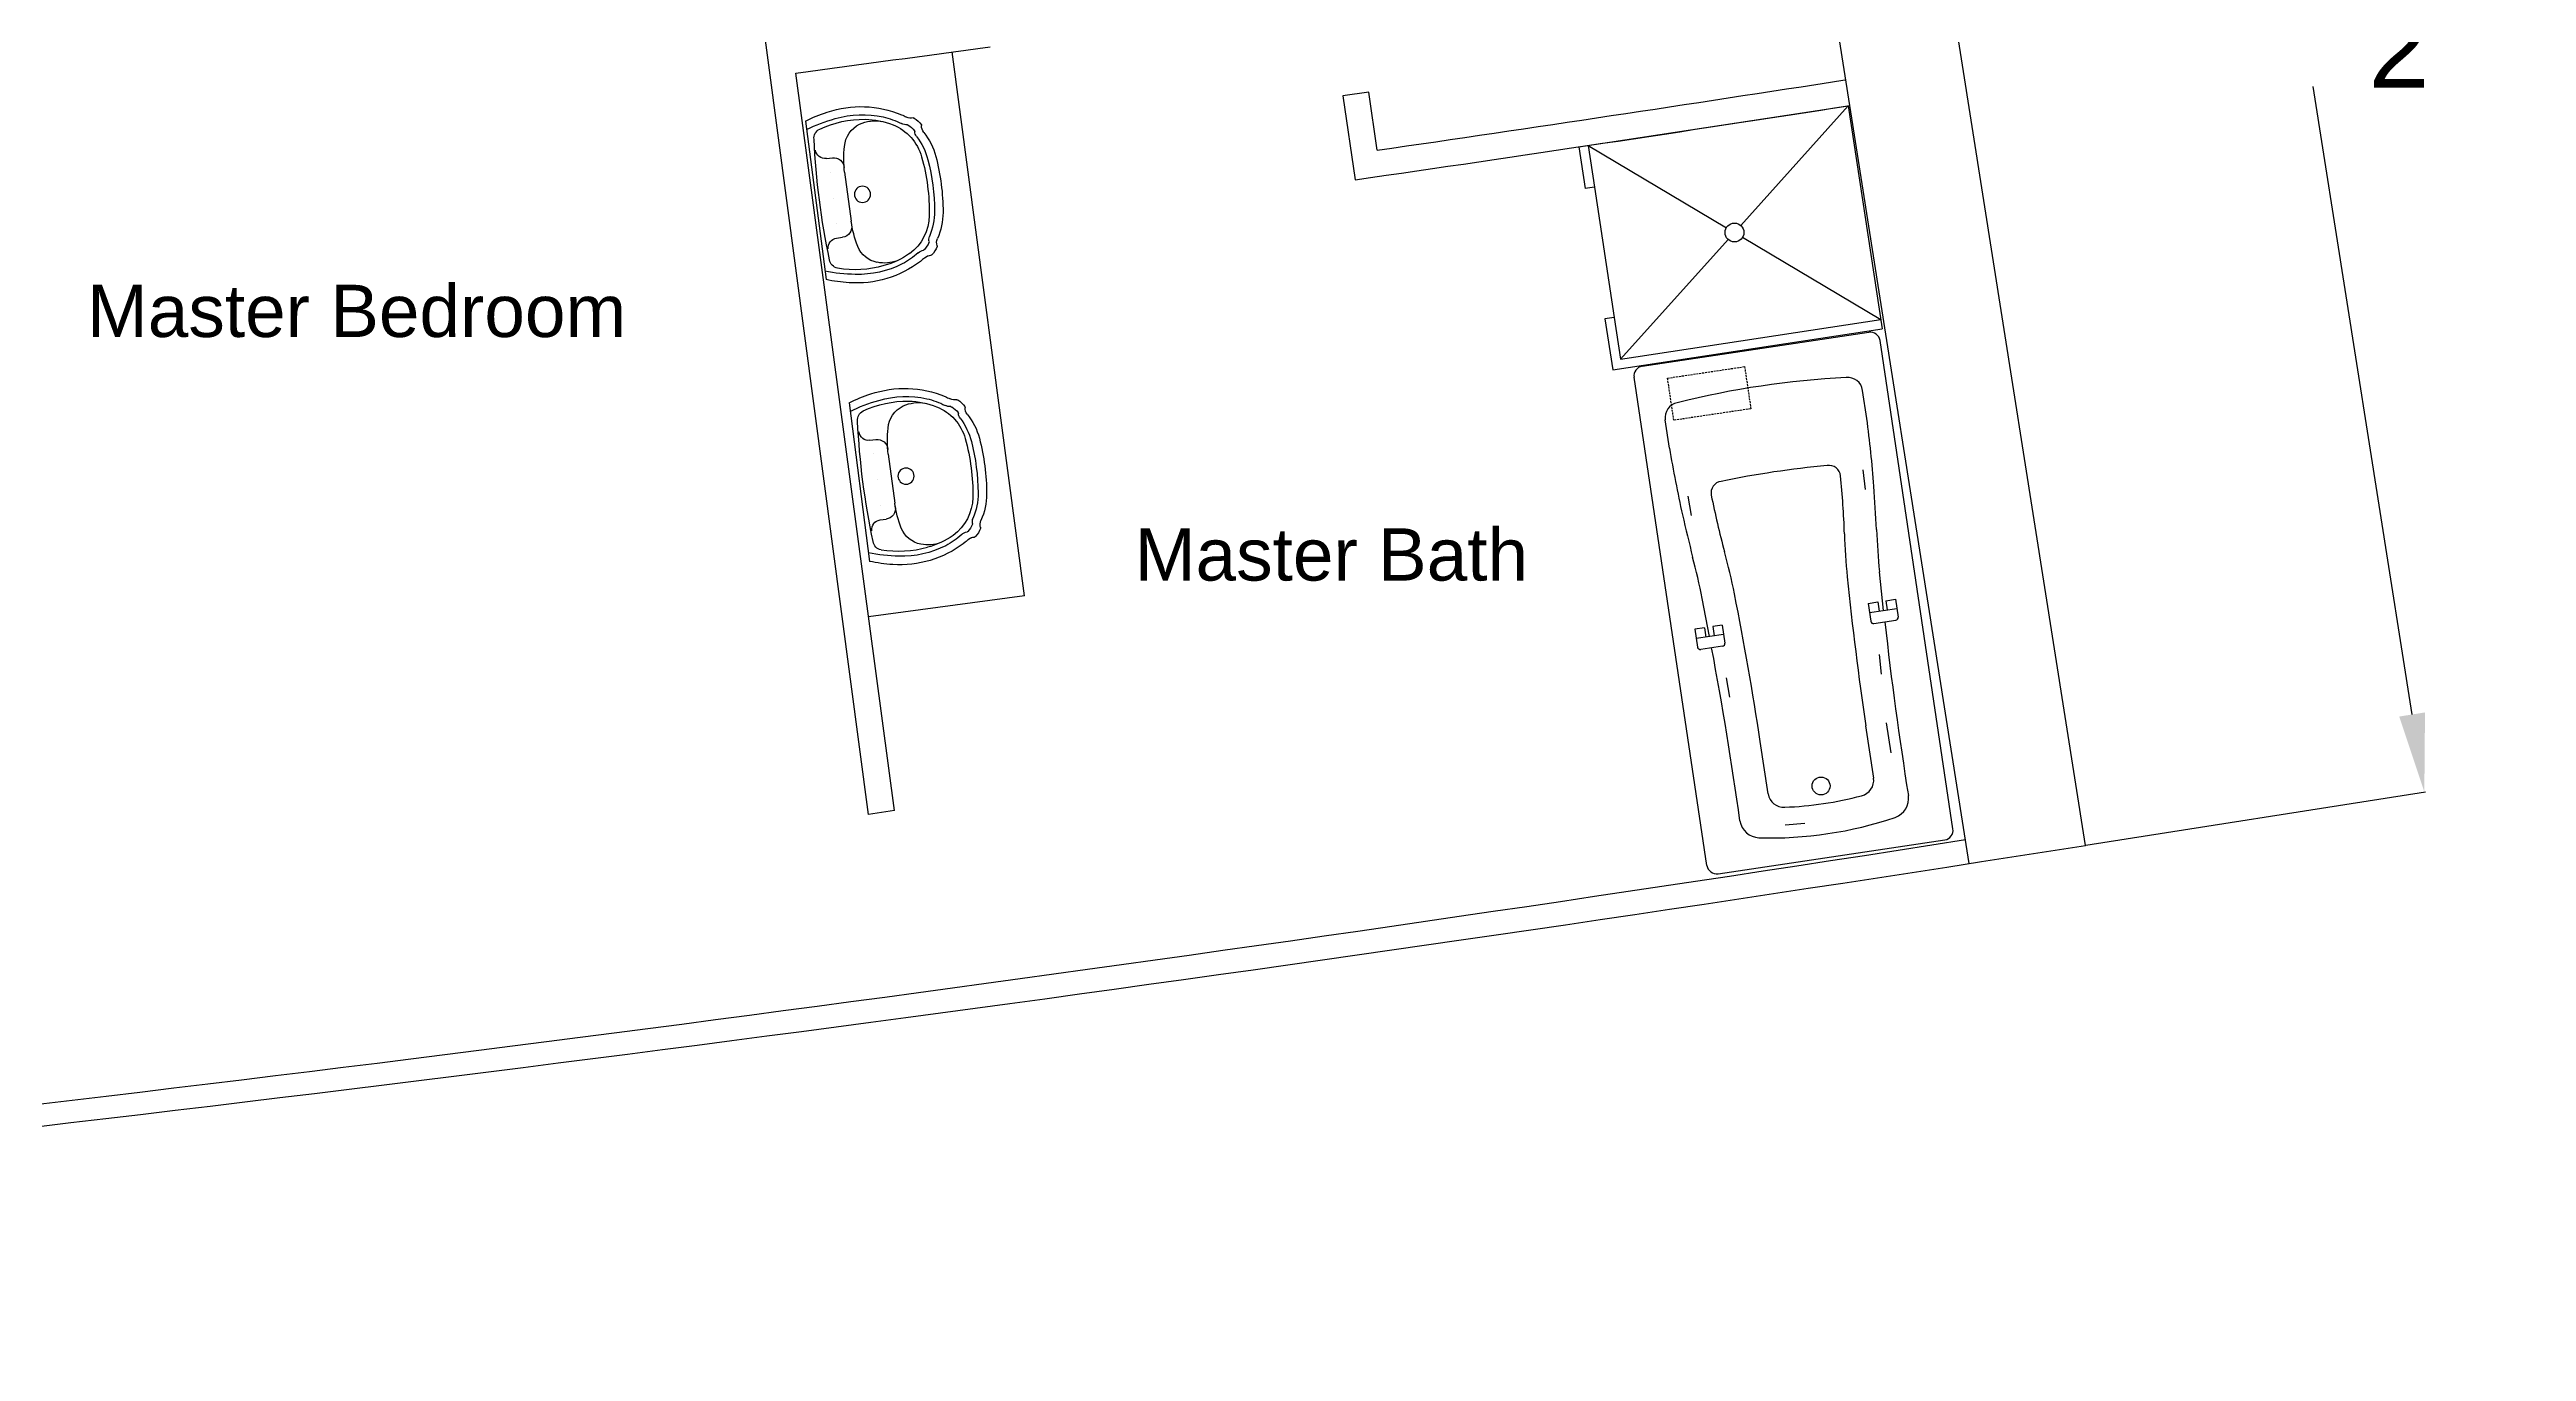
# Model space of a CAD drawing. Header units: inches. Extents: x -506 to 775, y 0 to 7618.
# Drawn here: x 395.8 to 775.2, y 8.5 to 207.8 of the extents above; entities that cross this region are included whole.
import ezdxf

# ---------------------------------------------------------------- set-up
doc = ezdxf.new("R2010")
doc.units = ezdxf.units.IN
doc.header["$MEASUREMENT"] = 0
doc.linetypes.add('HIDDEN', pattern=[0.375, 0.25, -0.125])
doc.layers.add('annotation', color=7, linetype='Continuous')
doc.layers.add('appliance', color=7, linetype='Continuous')
doc.styles.get("Standard").update_dxf_attribs({"font": 'arial.ttf'})
doc.dimstyles.get("Standard").update_dxf_attribs({"dimtxt": 12, "dimasz": 12, "dimexe": 0.18, "dimexo": 0.0625, "dimgap": 0.09, "dimtad": 0, "dimtih": 1, "dimtoh": 1, "dimdec": 4, "dimzin": 0, "dimdsep": 46, "dimlunit": 4, "dimtxsty": 'Standard', "dimcen": 0.09, "dimadec": 0, "dimazin": 0, "dimtfac": 1, "dimtdec": 4, "dimtofl": 0, "dimtmove": 0, "dimatfit": 3, "dimfxl": 1, "dimtolj": 1, "dimtzin": 0, "dimarcsym": 0})

# ---------------------------------------------------------------- blocks, each defined once
blk = doc.blocks.new('A$C21662515')
for p, q in [((1.26, 32), (64.74, 32)), ((0, 30.75), (0, 1.25)), ((28.86, 25.84), (28.86, 28.69)), ((31.54, 29.05), (29.21, 29.05)), ((30.34, 25.49), (30.34, 29.05)), ((31.54, 27.8), (31.54, 29.05)), ((55.06, 28.84), (58.73, 28.84)), ((66, 30.75), (66, 1.25)), ((22.25, 25.88), (24.78, 25.96)), ((31.54, 27.8), (30.34, 27.8)), ((30.34, 27.33), (35.32, 27.52)), ((31.54, 26.73), (30.34, 26.73)), ((31.54, 25.49), (31.54, 26.73)), ((46.07, 27.31), (48.6, 27.39)), ((9.2, 22.87), (16.01, 22.87)), ((31.54, 25.49), (29.21, 25.49)), ((4.74, 18.76), (4.91, 21.29)), ((9.2, 9.13), (16.01, 9.13)), ((12.09, 6.41), (15.99, 6.44)), ((31.54, 6.51), (29.21, 6.51)), ((30.34, 6.51), (30.34, 2.95)), ((31.54, 6.51), (31.54, 5.27)), ((22.27, 6.14), (24.8, 6.06)), ((28.86, 6.16), (28.86, 3.31)), ((31.54, 5.27), (30.34, 5.27)), ((30.34, 4.67), (35.32, 4.48)), ((31.54, 4.2), (30.34, 4.2)), ((31.54, 4.2), (31.54, 2.95)), ((46.07, 4.68), (48.6, 4.6)), ((1.26, 0), (64.74, 0)), ((31.54, 2.95), (29.21, 2.95)), ((55.06, 3.16), (58.73, 3.16))]:
    blk.add_line(p, q)
at = {"linetype": 'HIDDEN'}
for p, q in [((58.52, 27.75), (64, 27.75)), ((58.52, 17.73), (58.52, 27.75)), ((64, 27.75), (64, 17.73)), ((64, 17.73), (58.52, 17.73))]:
    blk.add_line(p, q, dxfattribs=at)
blk.add_circle((9.21, 15.97), 1.15)
for centre, radius, start, end in [((1.26, 30.74), 1.26, 90, 179.5633), ((64.74, 30.74), 1.26, 0.4367, 90), ((29.21, 28.69), 0.353, 90, 180), ((58.82, -154.14), 183.02, 91.1783, 93.916), ((58.73, 26.88), 1.96, 2.8897, 90), ((6.34, 24.37), 2.59, 90.4416, 169.0016), ((11.14, 494.68), 467.75, 269.4096, 272.1707), ((29.21, 25.84), 0.353, 180, 270), ((29.97, 127.7), 100.32, 273.056, 276.1805), ((107.65, -708.29), 739.29, 94.75855, 95.19077), ((-51.76, 16), 112.98, 354.4233, 5.5767), ((53.09, 16), 50.08, 169.8017, 190.1983), ((9.25, 20.81), 2.06, 91.2589, 174.5943), ((16.01, 415.6), 392.73, 270, 272.8146), ((31.12, 108.79), 85.55, 272.7979, 276.5306), ((54.35, -94.1), 118.67, 92.9294, 96.5306), ((48.36, 22.92), 1.49, 359.5148, 92.9294), ((-72.87, 16), 122.91, 356.7774, 3.2226), ((51.97, 16), 45.05, 173.6176, 186.3824), ((9.25, 11.19), 2.06, 185.4057, 268.7411), ((6.34, 7.63), 2.59, 190.9984, 269.5584), ((16.01, -383.6), 392.73, 87.1854, 90), ((29.21, 6.16), 0.353, 90, 180), ((31.12, -76.79), 85.55, 83.4694, 87.2021), ((54.35, 126.1), 118.67, 263.4694, 267.0706), ((48.36, 9.08), 1.49, 267.0706, 0.4852), ((11.14, -462.68), 467.75, 87.8293, 90.5904), ((29.21, 3.31), 0.353, 180, 270), ((29.97, -95.7), 100.32, 83.8195, 86.944), ((107.65, 740.29), 739.29, 264.80923, 265.24145), ((58.82, 186.14), 183.02, 266.084, 268.8217), ((58.73, 5.12), 1.96, 270, 357.1103), ((1.26, 1.26), 1.26, 180.4367, 270), ((64.74, 1.26), 1.26, 270, 359.5633)]:
    blk.add_arc(centre, radius, start, end)
at = {"flags": 8}
for tag, p in [('MATERIAL', (33, 15.99)), ('PRODUCT', (33, 16)), ('TRADENAME', (33, 16)), ('MODELNUMBER', (33, 16))]:
    blk.add_attdef(tag, p, '', height=0.001, dxfattribs=at)
blk = doc.blocks.new('A$C4AFF0712')
for p, q in [((1.24, 19.36), (25.71, 19.36)), ((7.33, 16.94), (7.33, 16.01)), ((9.48, 16.61), (9.48, 16.61)), ((13.48, 16.61), (13.48, 16.61)), ((17.48, 16.61), (17.48, 16.61)), ((19.62, 16.94), (19.62, 16.01)), ((9.79, 14.43), (17.34, 14.39))]:
    blk.add_line(p, q)
blk.add_circle((13.48, 12.15), 1.24)
for centre, radius, start, end in [((23.76, 11.43), 23.88, 160.6048, 169.1959), ((25.13, 11.5), 23.91, 160.7878, 172.0419), ((1.82, 11.5), 23.91, 7.9581, 19.2122), ((3.19, 11.43), 23.88, 10.8041, 19.3952), ((16.22, 12.75), 16.22, 168.7744, 209.9398), ((17.93, 12.5), 15.95, 162.191, 187.9914), ((4.17, 16.94), 1.49, 90, 162.9562), ((13.48, -97.37), 116.18, 85.407, 94.593), ((5.84, 16.94), 1.49, 360, 90), ((8.97, 16.03), 1.64, 180.6768, 273.5654), ((17.98, 16.03), 1.64, 266.4346, 359.3232), ((21.11, 16.94), 1.49, 90, 180), ((22.78, 16.94), 1.49, 17.0438, 90), ((8.99, 12.71), 15.92, 351.2159, 17.0438), ((10.74, 12.75), 16.22, 330.0602, 11.2256), ((16.36, 12.49), 15.09, 171.1616, 199.4009), ((6.65, 9.9), 4.11, 101.3196, 161.2392), ((9.79, -1.49), 15.92, 90.0001, 104.3615), ((17.34, -1.53), 15.92, 75.6385, 89.9999), ((20.3, 10.04), 3.98, 17.3386, 75.6385), ((10.59, 12.49), 15.09, 340.5991, 8.8384), ((14.46, 12.14), 12.46, 188.5791, 208.7179), ((8.26, 9.55), 5.75, 163.0949, 197.6051), ((12.52, 11.84), 12.29, 332.4302, 352.7082), ((18.65, 9.41), 5.74, 347.6871, 18.363), ((13.32, 11.64), 11.94, 200.4043, 214.722), ((12.43, 10.75), 11.94, 210.6503, 214.7065), ((1.39, 3.1), 1.49, 354.2223, 34.7061), ((2.07, 3.84), 1.74, 4.0903, 34.722), ((10.03, 9.81), 7.46, 209.3623, 261.534), ((4, 3.98), 0.187, 184.0903, 219.4854), ((6.92, 6.39), 3.98, 219.4854, 238.7545), ((16.92, 9.81), 7.46, 278.466, 330.6377), ((20.03, 6.39), 3.98, 301.2455, 320.5146), ((22.96, 3.98), 0.187, 320.5146, 355.9097), ((24.88, 3.84), 1.74, 145.278, 175.9097), ((13.63, 11.64), 11.94, 325.278, 339.5957), ((25.56, 3.1), 1.49, 145.1148, 185.7777), ((25.56, 3.1), 1.49, 151.8415, 185.7777), ((14.52, 10.75), 11.94, 325.2935, 329.3501), ((3.06, 2.93), 0.187, 174.2223, 219.3994), ((5.99, 5.34), 3.98, 219.3994, 241.326), ((4.17, 2.01), 0.187, 241.326, 281.2542), ((4.5, 0.36), 1.49, 58.587, 101.2542), ((4.96, 3.15), 0.187, 238.7545, 276.5937), ((5.12, 1.73), 1.24, 59.8171, 96.5937), ((10.46, 10.13), 9.95, 238.587, 262.4748), ((10.75, 11.41), 9.95, 239.8171, 262.8404), ((13.48, 33.97), 31.87, 261.8073, 278.1927), ((13.48, 34.11), 34.12, 262.7316, 277.2684), ((13.48, 34.35), 33.05, 263.1053, 276.8948), ((16.2, 11.41), 9.95, 277.1596, 300.1829), ((16.49, 10.13), 9.95, 277.5252, 301.413), ((21.83, 1.73), 1.24, 83.4063, 120.1829), ((22.45, 0.36), 1.49, 78.7458, 121.413), ((22, 3.15), 0.187, 263.4063, 301.2455), ((22.78, 2.01), 0.187, 258.7458, 298.674), ((20.96, 5.34), 3.98, 298.674, 320.6006), ((20.96, 5.34), 3.98, 298.674, 320.6006), ((23.89, 2.93), 0.187, 320.6006, 5.7777), ((23.89, 2.93), 0.187, 320.6006, 5.7777)]:
    blk.add_arc(centre, radius, start, end)
at = {"color": 7, "flags": 8}
for tag in ['MATERIAL', 'PRODUCT', 'TRADENAME', 'MODELNUMBER']:
    blk.add_attdef(tag, (13.48, 19.36), '', height=0.001, dxfattribs=at)
blk = doc.blocks.new('*D9')
at = {"layer": 'annotation', "color": 0, "lineweight": -2, "transparency": 16777216}
for p, q in [((669.12, 330.44), (721.15, 338.65)), ((722.85, 326.77), (738.01, 230.62)), ((757.66, 105.99), (742.5, 202.14)), ((707.67, 85.96), (759.71, 94.17))]:
    blk.add_line(p, q, dxfattribs=at)
at = {"layer": 'annotation', "color": 0, "transparency": 16777216}
for points in [[(724.82, 327.08), (720.87, 326.46), (720.98, 338.62)], [(759.63, 106.31), (755.68, 105.68), (759.53, 94.14)]]:
    blk.add_solid(points, dxfattribs=at)
at = {"layer": 'Defpoints', "color": 0, "transparency": 16777216}
for p in [(669.06, 330.43), (759.53, 94.14), (707.61, 85.95)]:
    blk.add_point(p, dxfattribs=at)
at = {"layer": 'annotation', "color": 0, "transparency": 16777216, "insert": (740.25, 216.38), "char_height": 12, "attachment_point": 5}
blk.add_mtext('\\A1;20\'-7{\\H1.000000x;\\S1/2;}"', dxfattribs=at)

msp = doc.modelspace()

# ---------------------------------------------------------------- linework, layer by layer
for p, q in [((707.60731, 85.95373), (669.05543, 330.43278)), ((689.82383, 83.17017), (651.27171, 327.65069)), ((521.22491, 90.65593), (494.31782, 292.91103)), ((545.12459, 124.15099), (533.99823, 207.45009)), ((525.17609, 91.27899), (510.09075, 204.2175)), ((597.83258, 201.30851), (593.87403, 200.73299)), ((599.12745, 192.40215), (597.83258, 201.30851)), ((593.87403, 200.73299), (595.74423, 187.86946)), ((545.12459, 124.15099), (521.21196, 120.95695)), ((525.17609, 91.27899), (521.22491, 90.65593))]:
    msp.add_line(p, q)
for centre, radius, start, end in [((-480.4916, 7620.35333), 7482, 277.608035117, 277.837770213), ((-480.4916, 7620.35333), 7506, 278.26977265, 278.822892504), ((-480.4916, 7620.35333), 7510, 278.239255588, 278.823850001), ((-534.42434, 7908.69951), 7917.00446, 274.048540806, 278.891445398), ((-526.05292, 7909.2831), 7920, 273.987832345, 278.961176901)]:
    msp.add_arc(centre, radius, start, end)
at = {"layer": 'appliance'}
for p, q in [((630.00987, 192.9257), (671.29553, 199.20202)), ((654.81612, 180.87105), (671.29553, 199.20202)), ((671.29553, 199.20202), (676.48972, 165.03458)), ((630.00987, 192.9257), (630.98378, 186.51931)), ((631.43352, 193.14212), (632.40743, 186.73573)), ((631.43352, 193.14212), (652.61595, 180.53658)), ((632.40743, 186.73573), (630.98378, 186.51931)), ((632.40743, 186.73573), (635.43737, 166.80472)), ((636.41129, 160.39833), (652.89069, 178.72929)), ((655.09087, 179.06377), (676.2733, 166.45822)), ((635.43737, 166.80472), (634.01373, 166.5883)), ((634.01373, 166.5883), (635.20407, 158.75826)), ((635.20407, 158.75826), (676.48972, 165.03458)), ((635.43737, 166.80472), (636.41129, 160.39833)), ((636.41129, 160.39833), (676.2733, 166.45822))]:
    msp.add_line(p, q, dxfattribs=at)
msp.add_circle((653.85341, 179.80017), 1.44, dxfattribs=at)

# ---------------------------------------------------------------- block references
at = {"layer": 'appliance', "color": 7}
ref = msp.add_blockref('A$C4AFF0712', (530.61149, 200.56995), dxfattribs=dict(at, xscale=-1, rotation=97.34561041443644))
ref.add_attrib('MATERIAL', 'VITREOUS CHINA', (513.13342, 184.72885), dxfattribs={"layer": '0', "color": 7, "height": 0.001, "rotation": 277.3456104, "flags": 8})
ref.add_attrib('PRODUCT', 'LAVATORY', (513.13176, 184.72864), dxfattribs={"layer": '0', "color": 7, "height": 0.001, "rotation": 277.3456104, "flags": 8})
ref.add_attrib('TRADENAME', 'PORTRAIT', (513.13011, 184.72842), dxfattribs={"layer": '0', "color": 7, "height": 0.001, "rotation": 277.3456104, "flags": 8})
ref.add_attrib('MODELNUMBER', 'K-2221-8', (513.12847, 184.72821), dxfattribs={"layer": '0', "color": 7, "height": 0.001, "rotation": 277.3456104, "flags": 8})
at = {"layer": 'appliance'}
ref = msp.add_blockref('A$C21662515', (687.54775, 87.0177), dxfattribs=dict(at, xscale=1.1907, yscale=1.1907, zscale=1.1907, rotation=98.49999999995507))
ref.add_attrib('MATERIAL', 'CAST IRON', (662.90133, 123.07288), dxfattribs={"layer": '0', "height": 0.001191, "rotation": 278.5, "flags": 8})
ref.add_attrib('PRODUCT', 'WHIRLPOOLS', (662.89903, 123.07458), dxfattribs={"layer": '0', "height": 0.001191, "rotation": 278.5, "flags": 8})
ref.add_attrib('TRADENAME', 'MAESTRO', (662.89743, 123.07156), dxfattribs={"layer": '0', "height": 0.001191, "rotation": 278.5, "flags": 8})
ref.add_attrib('MODELNUMBER', 'K-842-H', (662.89575, 123.06919), dxfattribs={"layer": '0', "height": 0.001191, "rotation": 278.5, "flags": 8})
at = {"layer": 'appliance', "color": 7}
ref = msp.add_blockref('A$C4AFF0712', (537.28567, 157.4166), dxfattribs=dict(at, xscale=-1, rotation=97.34561041443644))
ref.add_attrib('MATERIAL', 'VITREOUS CHINA', (519.8076, 141.5755), dxfattribs={"layer": '0', "color": 7, "height": 0.001, "rotation": 277.3456104, "flags": 8})
ref.add_attrib('PRODUCT', 'LAVATORY', (519.80594, 141.57529), dxfattribs={"layer": '0', "color": 7, "height": 0.001, "rotation": 277.3456104, "flags": 8})
ref.add_attrib('TRADENAME', 'PORTRAIT', (519.80429, 141.57507), dxfattribs={"layer": '0', "color": 7, "height": 0.001, "rotation": 277.3456104, "flags": 8})
ref.add_attrib('MODELNUMBER', 'K-2221-8', (519.80265, 141.57486), dxfattribs={"layer": '0', "color": 7, "height": 0.001, "rotation": 277.3456104, "flags": 8})

# ---------------------------------------------------------------- texts
at = {"layer": 'annotation', "color": 143, "true_color": 0x7aafdf}
for s, p in [('Master Bedroom', (401.5, 163.8)), ('Master Bath', (562, 126.5))]:
    msp.add_text(s, height=8, dxfattribs=at).set_placement(p)

# ---------------------------------------------------------------- dimensions: what is measured, and where the dimension line sits
dim = msp.add_aligned_dim(p1=(669.05543, 330.43278), p2=(707.60731, 85.95373), distance=52.56198, dimstyle='Standard', dxfattribs=at)
dim.commit()
dim.dimension.update_dxf_attribs({"geometry": '*D9', "text_midpoint": (740.25178, 216.38058)})

doc.saveas('drawing.dxf')
